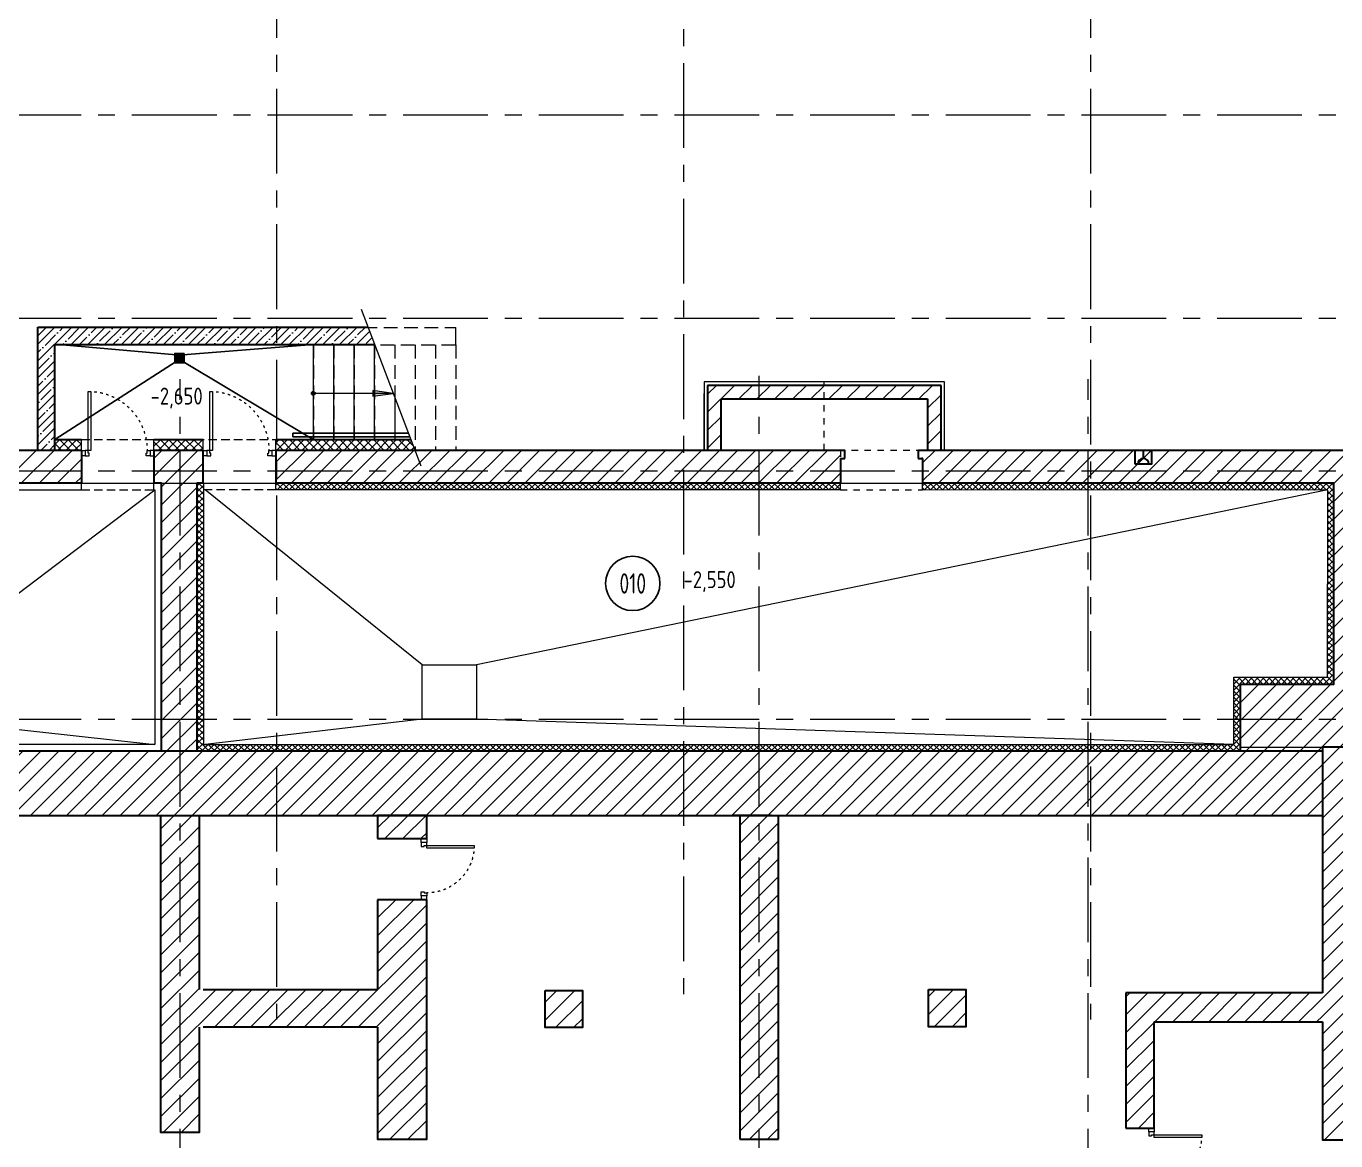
# Model space of a CAD drawing. Header units: millimetres. Extents: x -13407 to 93998, y -3312 to 109271.
# Drawn here: x 31877 to 51187, y 21260 to 37702 of the extents above; entities that cross this region are included whole.
import ezdxf
from ezdxf import colors
from ezdxf.entities.mleader import LeaderData, LeaderLine
from ezdxf.enums import TextEntityAlignment as Align
from ezdxf.math import Vec2, Vec3

# ---------------------------------------------------------------- set-up
doc = ezdxf.new("R2010")
doc.units = ezdxf.units.MM
for name, pattern in [('ACAD_ISO03W100', [30, 12, -18]), ('ADSK_Штриховая_ш2 п1', [3, 2, -1]), ('CENTER', [2, 1.25, -0.25, 0.25, -0.25]), ('TRATTEGGIATA', [0.75, 0.5, -0.25]), ('Штрих', [6.35, 3.175, -3.175])]:
    doc.linetypes.add(name, pattern=pattern)
for name, color, linetype, lineweight in [('1 этаж тонкие линии!', 250, 'Continuous', 0), ('_АР ТЕКСТ', 250, 'Continuous', 25), ('АР_Двери', 5, 'Continuous', 18), ('АР_Лестницы', 250, 'Continuous', 15), ('АР_Лестницы ограждение', 94, 'Continuous', 25), ('АР_Маркер экспликации', 239, 'Continuous', 13), ('АР_МосжилНии_Стены', 202, 'Continuous', 30), ('АР_Навесной фасад', 5, 'Continuous', 5), ('АР_Номер помещения', 1, 'Continuous', 25), ('АР_Оси', 193, 'Continuous', 9), ('АР_Отметки', 250, 'Continuous', 15), ('АР_Помещения_площадь', 19, 'Continuous', 9), ('АР_Сущ Несущая стена', 202, 'Continuous', 30), ('АР_тонкая линия', 250, 'Continuous', 0), ('АР_Утеплитель', 250, 'Continuous', 9), ('АР_Штриховка монолит', 250, 'Continuous', 9), ('Подвал', 250, 'Continuous', 30)]:
    doc.layers.add(name, color=color, linetype=linetype, lineweight=lineweight)
doc.styles.add('ISOCPEUR', font='isocpeur.ttf', dxfattribs={"width": 0.7})
doc.styles.get("Standard").update_dxf_attribs({"font": 'arial.ttf'})
pattern_1 = [(45, (331452.74, -55205.68), (-132.58252, 132.58252), [])]
pattern_2 = [(135, (346742.01, -55205.68), (-61.871843, -61.871843), []), (225, (346742.01, -55205.68), (61.871843, -61.871843), [])]

# ---------------------------------------------------------------- blocks, each defined once
blk = doc.blocks.new('*U47')
h = blk.add_hatch(color=256)
h.dxf.hatch_style = 1
edge = h.paths.add_edge_path()
edge.add_arc((0, 0), 27.6, 359.64, 719.64)
h = blk.add_hatch(color=256)
h.dxf.hatch_style = 1
h.paths.add_polyline_path([(880, -44), (880, 44), (1180, 0)])
blk.add_line((1180, 0), (0, 0))
blk.add_lwpolyline([(880, 44), (880, -44), (1180, 0), (880, 44)])
blk.add_circle((0, 0), 27.6)
blk = doc.blocks.new('*U24')
for points in [[(0, 0), (0, -80), (55, -80), (55, 0), (0, 0)], [(55, -80), (55, 0), (115, 0), (115, -40), (100, -40), (100, -80), (55, -80)], [(1015, -80), (1015, 0), (955, 0), (955, -40), (970, -40), (970, -80), (1015, -80)], [(1070, 0), (1070, -80), (1015, -80), (1015, 0), (1070, 0)]]:
    blk.add_lwpolyline(points)
blk.add_lwpolyline([(100, -80), (100, -950), (140, -950), (140, -80)], close=True)
at = {"linetype": 'ACAD_ISO03W100', "ltscale": 3}
blk.add_arc((100, -80), 870, 270, 0, dxfattribs=at)
blk = doc.blocks.new('*U25')
blk.add_lwpolyline([(-100, 80), (-100, 780), (-140, 780), (-140, 80)], close=True)
for points in [[(-900, 0), (-900, 80), (-845, 80), (-845, 0), (-900, 0)], [(-845, 80), (-845, 0), (-785, 0), (-785, 40), (-800, 40), (-800, 80), (-845, 80)], [(-55, 80), (-55, 0), (-115, 0), (-115, 40), (-100, 40), (-100, 80), (-55, 80)], [(0, 0), (0, 80), (-55, 80), (-55, 0), (0, 0)]]:
    blk.add_lwpolyline(points)
at = {"linetype": 'ACAD_ISO03W100', "ltscale": 3}
blk.add_arc((-100, 80), 700, 90, 180, dxfattribs=at)
blk = doc.blocks.new('*U26')
blk.add_lwpolyline([(-100, 80), (-100, 780), (-140, 780), (-140, 80)], close=True)
for points in [[(-900, 0), (-900, 80), (-845, 80), (-845, 0), (-900, 0)], [(-845, 80), (-845, 0), (-785, 0), (-785, 40), (-800, 40), (-800, 80), (-845, 80)], [(-55, 80), (-55, 0), (-115, 0), (-115, 40), (-100, 40), (-100, 80), (-55, 80)], [(0, 0), (0, 80), (-55, 80), (-55, 0), (0, 0)]]:
    blk.add_lwpolyline(points)
at = {"linetype": 'ACAD_ISO03W100', "ltscale": 3}
blk.add_arc((-100, 80), 700, 90, 180, dxfattribs=at)
blk = doc.blocks.new('*U167')
at = {"layer": 'АР_Номер помещения', "color": 7}
blk.add_circle((-16592, 1554), 400, dxfattribs=at)
at = {"layer": 'АР_Номер помещения', "color": 7, "style": 'ISOCPEUR', "width": 0.7}
blk.add_attdef('НОМЕР_ПОМЕЩЕНИЯ', text='', height=300, dxfattribs=at).set_placement((-16592, 1554), align=Align.MIDDLE_CENTER)
at = {"layer": 'АР_Помещения_площадь', "color": 7, "lineweight": 30, "width": 0.7, "flags": 104}
blk.add_attdef('ИМЯ_ПОМЕЩЕНИЯ', text='', height=100, dxfattribs=at).set_placement((158, 1217), align=Align.MIDDLE_CENTER)
blk = doc.blocks.new('_DotSmall')
at = {"color": 0, "linetype": 'ByBlock', "const_width": 0.5}
blk.add_lwpolyline([(-0.0625, 0, 1), (0.0625, 0, 1)], format="xyb", close=True, dxfattribs=at)

msp = doc.modelspace()

# ---------------------------------------------------------------- hatches: boundary and pattern name
at = {"layer": 'АР_Утеплитель', "ltscale": 100}
h = msp.add_hatch(dxfattribs=at)
h.set_pattern_fill('ANSI37', color=256, scale=700, angle=90)
h.set_pattern_definition(pattern_2)
h.paths.add_polyline_path([(32300.3, 31594.2), (32300.3, 31448.4), (32690.2, 31452.1), (32690.2, 31597.9)])
h = msp.add_hatch(dxfattribs=at)
h.set_pattern_fill('ANSI37', color=256, scale=700, angle=90)
h.set_pattern_definition(pattern_2)
h.paths.add_polyline_path([(33761.3, 31595), (33761.2, 31445), (34484.3, 31446.6), (34484.4, 31596.6)])
h = msp.add_hatch(dxfattribs=at)
h.set_pattern_fill('ANSI37', color=256, scale=700, angle=90)
h.set_pattern_definition([(135, (-11649.83, -944594.97), (-61.871843, -61.871843), []), (225, (-11649.83, -944594.97), (61.871843, -61.871843), [])])
h.paths.add_polyline_path([(35837, 31445), (35837, 31595), (35556.4, 31595), (35556.4, 31445)])
h.paths.add_polyline_path([(35837, 31595), (35837, 31445), (37613.9, 31445), (37554.4, 31595)])
at = {"layer": 'АР_Штриховка монолит', "ltscale": 100}
h = msp.add_hatch(dxfattribs=at)
h.set_pattern_fill('ANSI35', color=256, scale=700)
h.set_pattern_definition([(45, (346742.01, -55205.68), (-123.74369, 123.74369), []), (45, (346865.75, -55205.68), (-123.74369, 123.74369), [218.75, -43.75, 0, -43.75])])
h.paths.add_polyline_path([(35570, 33262.1), (32049.1, 33262.1), (32049.1, 31445), (32300.3, 31445), (32300.3, 33005), (35570, 33005)])
h.paths.add_polyline_path([(37017.1, 33005), (36919.2, 33262.1), (35570, 33262.1), (35570, 33005)])
h = msp.add_hatch(dxfattribs=at)
h.set_pattern_fill('ANSI31', color=256, scale=1500)
h.set_pattern_definition([(45, (363982.03, -55085.65), (-132.58252, 132.58252), [])])
h.paths.add_polyline_path([(41925.1, 31445), (41925.1, 32403.4), (45366.1, 32403.1), (45366.2, 31444.6), (45166.1, 31445.1), (45166.1, 32203.5), (43395.1, 32203.4), (43395, 32203.6), (42125, 32203.4), (42125, 31445)])
h = msp.add_hatch(dxfattribs=at)
h.set_pattern_fill('ANSI31', color=256, scale=1500)
h.set_pattern_definition(pattern_1)
h.paths.add_polyline_path([(20569.9, 31445), (17569.9, 31445), (17569.9, 31145), (20569.9, 31145)])
h.paths.add_polyline_path([(17569.9, 31445), (17165, 31445), (17165, 31145), (17569.9, 31145)])
h.paths.add_polyline_path([(17165, 31445), (16874.8, 31445), (16874.8, 31145), (17165, 31145)])
h.paths.add_polyline_path([(17165, 31145), (16874.8, 31145), (16874.8, 30730.4), (16954.8, 30730.4), (17165, 30730.4)])
h.paths.add_polyline_path([(17569.9, 31145), (17165, 31145), (17165, 30730.4), (17332.5, 30730.4), (17332.4, 30962), (17569.9, 30962)])
h.paths.add_polyline_path([(21120, 31445), (20569.9, 31445), (20569.9, 31145), (21120, 31145)])
h.paths.add_polyline_path([(23569.9, 31445), (21120, 31445), (21120, 31145), (23569.9, 31145)])
h.paths.add_polyline_path([(23569.9, 31145), (21120, 31145), (21120, 30962), (23569.9, 30962)])
h.paths.add_polyline_path([(21120, 31145), (20569.9, 31145), (20569.9, 30962), (21120, 30962)])
h.paths.add_polyline_path([(20569.9, 31145), (17569.9, 31145), (17569.9, 30962), (20569.9, 30962)])
h.paths.add_polyline_path([(32690.2, 31145), (29569.9, 31145), (29569.9, 30962), (32690.2, 30962)])
h.paths.add_polyline_path([(32690.2, 31445), (29569.9, 31445), (29569.9, 31145), (32690.2, 31145)])
h.paths.add_polyline_path([(25524.1, 31145), (25527.5, 31445), (23569.9, 31445), (23569.9, 31145)])
h.paths.add_polyline_path([(25525.8, 31445), (25525.8, 31145), (25575, 31145), (25575, 31445)])
h.paths.add_polyline_path([(25525.8, 31145), (25525.8, 30962), (25525.8, 30962), (25525.6, 31145), (23569.9, 31145), (23569.9, 30962), (25575, 30962), (25575, 31145)])
h.paths.add_polyline_path([(25925.5, 31145), (25925.5, 31445), (25575, 31445), (25575, 31145)])
h.paths.add_polyline_path([(27135.5, 31445), (27135.5, 31145), (29569.9, 31145), (29569.9, 31445)])
h.paths.add_polyline_path([(25925.5, 30962), (25925.5, 31145), (25575, 31145), (25575, 30962)])
h.paths.add_polyline_path([(27135.5, 31145), (27135.5, 30962), (29569.9, 30962), (29569.9, 31145)])
h = msp.add_hatch(dxfattribs=at)
h.set_pattern_fill('ANSI31', color=256, scale=1500)
h.set_pattern_definition(pattern_1)
h.paths.add_polyline_path([(51365, 31445), (45030, 31445), (45030, 31326.1), (45095, 31326.1), (45095, 31256.1), (45095, 31145), (51365, 31145)])
h.paths.add_polyline_path([(51365, 31145), (45095, 31144.4), (45095, 30962), (51158.5, 30962), (51158.5, 27997.2), (49782.2, 27997.2), (49782.2, 27480), (51365, 27480)])
h.paths.add_polyline_path([(53569.9, 27480), (51365, 27480), (51365, 27065.6), (53569.9, 27065.6)])
h.paths.add_polyline_path([(51365, 27480), (49782.2, 27480), (49782.2, 27005.4), (50990.4, 27005.4), (50990.4, 27065.6), (51365, 27065.6)])
h.paths.add_polyline_path([(53569.9, 27728.7), (51665, 27728.7), (51665, 31145), (51365, 31145), (51365, 27480), (53569.9, 27480)])
h.paths.add_polyline_path([(51665, 31445), (51365, 31445), (51365, 31145), (51665, 31145)])
h.paths.add_polyline_path([(55515, 27728.7), (53569.9, 27728.7), (53569.9, 27480), (55515, 27480)])
h.paths.add_polyline_path([(55515, 27480), (53569.9, 27480), (53569.9, 27065.6), (55515, 27065.6)])
h.paths.add_polyline_path([(55515, 27065.6), (55283.9, 27065.6), (55283.9, 26664.4), (55515, 26664.4)])
h.paths.add_polyline_path([(57079.9, 27480), (55515, 27480), (55515, 27065.6), (57079.9, 27065.6)])
h.paths.add_polyline_path([(57079.9, 27728.7), (55515, 27728.7), (55515, 27480), (57079.9, 27480)])
h.paths.add_polyline_path([(62165, 27728.7), (57079.9, 27728.7), (57079.9, 27480), (62165, 27480)])
h.paths.add_polyline_path([(62318.3, 27728.7), (62165, 27728.7), (62165, 27480), (62318.3, 27480)])
h.paths.add_polyline_path([(55671.6, 27065.6), (55515, 27065.6), (55515, 26664.4), (55671.6, 26664.4)])
h.paths.add_polyline_path([(50990.4, 27005.4), (47569.9, 27005.4), (47569.9, 26057.4), (50990.4, 26057.4)])
h.paths.add_polyline_path([(51365, 27065.6), (50990.4, 27065.6), (50990.4, 21274.6), (51365, 21274.6)])
h.paths.add_polyline_path([(51541.2, 27065.6), (51365, 27065.6), (51365, 21274.6), (51541.2, 21274.6)])
h.paths.add_polyline_path([(47569.9, 27005.4), (17473.6, 27005.4), (17473.6, 26057.4), (47569.9, 26057.4)])
h.paths.add_polyline_path([(62318.3, 12885), (62165, 12885), (62165, 11951.3), (62318.3, 11951.3)])
h.paths.add_polyline_path([(62165, 12896.6), (62318.3, 12896.6), (62318.3, 27480), (62165, 27480)])
h.paths.add_polyline_path([(61575.5, 12885), (62165, 12885), (62165, 27480), (57079.9, 27480), (57079.9, 27065.6), (61575.5, 27065.6)])
h.paths.add_polyline_path([(62165, 12885), (61575.5, 12885), (61575.5, 11951.3), (62165, 11951.3)])
h = msp.add_hatch(dxfattribs=at)
h.set_pattern_fill('ANSI31', color=256, scale=1500)
h.set_pattern_definition(pattern_1)
h.paths.add_polyline_path([(34145, 31445), (33761.2, 31445), (33761.2, 31365), (33761.2, 31145), (34145, 31145)])
h.paths.add_polyline_path([(34485.4, 31445), (34145, 31445), (34145, 31145), (34485.4, 31145)])
h.paths.add_polyline_path([(34485.4, 31145), (34145, 31145), (34145, 27480), (34394.1, 27480), (34394.1, 30962), (34485.4, 30962)])
h.paths.add_polyline_path([(34145, 31145), (33761.2, 31145), (33761.2, 30962), (33873.5, 30962), (33873.5, 27480), (34145, 27480)])
h.paths.add_polyline_path([(34145, 27480), (33873.5, 27480), (33873.5, 27005.4), (34145, 27005.4)])
h.paths.add_polyline_path([(34394.1, 27480), (34145, 27480), (34145, 27005.4), (34394.1, 27005.4)])
h = msp.add_hatch(dxfattribs=at)
h.set_pattern_fill('ANSI31', color=256, scale=1500)
h.set_pattern_definition(pattern_1)
h.paths.add_polyline_path([(43885, 31445), (43885, 30962), (43885, 31445), (35569.9, 31445), (35569.9, 30962), (43885, 30962), (43885, 31445)])
h = msp.add_hatch(dxfattribs=at)
h.set_pattern_fill('ANSI31', color=256, scale=1500)
h.set_pattern_definition(pattern_1)
h.paths.add_polyline_path([(37783.2, 24816.9), (37059.3, 24816.9), (37059.3, 23492.8), (34426.3, 23492.8), (34426.3, 26057.4), (34145, 26057.4), (34145, 21384.6), (34426.3, 21384.6), (34426.3, 22936.8), (37059.3, 22936.8), (37059.3, 21283), (37783.2, 21283)])
h.paths.add_polyline_path([(37783.2, 26057.4), (37059.3, 26057.4), (37059.3, 25717.3), (37783.2, 25717.3)], flags=17)
h.paths.add_polyline_path([(34145, 26057.4), (33863.7, 26057.4), (33863.7, 21384.6), (34145, 21384.6)])
h.paths.add_polyline_path([(34425.9, 20502.2), (34145, 20502.2), (34145, 19960), (40983, 19960), (40983, 20143.1), (37783.2, 20143.1), (37783.2, 20502.2), (37059.3, 20502.2), (37059.3, 20143.1), (34425.9, 20143.1)])
h.paths.add_polyline_path([(34145, 20502.2), (33873.5, 20502.2), (33873.5, 20143.1), (33287.1, 20143.1), (33287.1, 19960), (34145, 19960)])
h.paths.add_polyline_path([(34145, 19960), (33287.1, 19960), (33287.1, 19676.1), (34002.5, 19676.1), (34002.4, 16309), (34145, 16309)])
h.paths.add_polyline_path([(40983, 19960), (34145, 19960), (34145, 16309), (34402.2, 16309), (34402.2, 19563.6), (36938.5, 19563.6), (36938.5, 19122.8), (37617.6, 19122.8), (37617.6, 19563.6), (40983, 19563.6)])
h.paths.add_polyline_path([(37617.6, 18318.5), (36938.5, 18315.9), (36938.5, 16306.4), (37617.6, 16309)])
h.paths.add_polyline_path([(32493.8, 19960), (25575, 19960), (25575, 19676.1), (28658.3, 19676.1), (28658.3, 18008), (29102.9, 18008), (29102.9, 19676.2), (32493.8, 19676.1)])
h.paths.add_polyline_path([(32493.8, 20143.1), (25575, 20143.1), (25575, 19960), (32493.8, 19960)])
h.paths.add_polyline_path([(29106.8, 17216.7), (28658.3, 17216.7), (28658.3, 16309.1), (29106.8, 16309.1)])
h.paths.add_polyline_path([(25575, 19960), (21120, 19960), (21120, 19676.1), (25575, 19676.1)])
h.paths.add_polyline_path([(25575, 20143.1), (25562.7, 20143.1), (21120, 20143.1), (21120, 19960), (25575, 19960)])
h.paths.add_polyline_path([(18996.2, 19960), (18996.2, 19636.1), (20534.6, 19636.1), (20534.6, 18477.8), (20614.6, 18477.8), (21114.3, 18477.8), (21114.3, 19676.1), (21114.4, 19960)])
h.paths.add_polyline_path([(18996.2, 19960), (17463.7, 19960), (17463.7, 19636.1), (18996.2, 19636.1)])
h.paths.add_polyline_path([(18996.2, 20143.1), (17463.7, 20143.1), (17463.7, 19960), (18996.2, 19960)])
h.paths.add_polyline_path([(17165, 20420.9), (16878.8, 20420.9), (16878.8, 19960), (17165, 19960)])
h.paths.add_polyline_path([(17463.7, 20420.9), (17165, 20420.9), (17165, 19960), (17463.7, 19960)])
h.paths.add_polyline_path([(17463.7, 19960), (17165, 19960), (17165, 6644.6), (17463.7, 6644.6)])
h.paths.add_polyline_path([(17165, 19960), (16878.8, 19960), (16878.8, 6644.6), (17165, 6644.6)])
h.paths.add_polyline_path([(21120, 20143.1), (18996.2, 20143.1), (18996.2, 19960), (21120, 19960)])
h = msp.add_hatch(dxfattribs=at)
h.set_pattern_fill('ANSI31', color=256, scale=1500)
h.set_pattern_definition(pattern_1)
h.paths.add_polyline_path([(42685, 26057.4), (42399.5, 26057.4), (42399.5, 21283), (42685, 21283)])
h.paths.add_polyline_path([(42970.5, 26057.4), (42685, 26057.4), (42685, 21283), (42970.5, 21283)])
h.paths.add_polyline_path([(40079.7, 23478.5), (39528.4, 23478.5), (39528.4, 22929.7), (40079.7, 22929.7)])
h.paths.add_polyline_path([(45732.1, 23491), (45180.9, 23491), (45180.9, 22942.2), (45732.1, 22942.2)])
h = msp.add_hatch(dxfattribs=at)
h.set_pattern_fill('ANSI31', color=256, scale=1500)
h.set_pattern_definition(pattern_1)
h.paths.add_polyline_path([(50990.4, 23440.3), (48093.2, 23440.3), (48093.2, 21447.2), (48510.1, 21447.2), (48510.1, 23013.5), (50990.4, 23013.5)])
at = {"layer": 'Подвал', "linetype": 'TRATTEGGIATA', "lineweight": 13, "ltscale": 250}
h = msp.add_hatch(dxfattribs=at)
h.set_pattern_fill('ANSI37', color=256, scale=500, style=0)
h.set_pattern_definition([(45, (283109.2, -77192.27), (-44.194174, 44.194174), []), (135, (283109.2, -77192.27), (-44.194174, -44.194174), [])])
h.paths.add_polyline_path([(45095, 30961.9), (45095, 30862.6), (43885, 30862.5), (43885, 30961.9), (35556.4, 30961.9), (35556.4, 30862.5), (34492.8, 30862), (34492.8, 30529.2), (34492.8, 30529.2), (34492.8, 30962), (34394.1, 30962), (34394.1, 27005.4), (49782.2, 27005.4), (49782.2, 27997.2), (51158.5, 27997.2), (51158.5, 30961.9)])
h.paths.add_polyline_path([(45095, 30862.5), (43885, 30862.5), (34492.8, 30862), (34492.8, 27105.4), (49682.2, 27105.4), (49682.2, 28097.2), (51059.8, 28097.2), (51069.9, 30859.3)], flags=16)

# ---------------------------------------------------------------- linework, layer by layer
at = {"color": 157, "ltscale": 150, "true_color": 0x465c7c}
for p, q in [((34188.5, 32831), (34088.5, 32831)), ((34112.9, 32755.4), (34112.9, 32855.4)), ((34138.5, 32755.4), (34138.5, 32855.4)), ((34165.2, 32755.4), (34165.2, 32855.4)), ((34188.5, 32805.4), (34088.5, 32805.4)), ((34188.5, 32779.8), (34088.5, 32779.8))]:
    msp.add_line(p, q, dxfattribs=at)
for points in [[(34088.5, 32855.4), (32353.4, 33005)], [(34188.5, 32855.4), (36110.3, 33005)], [(34088.5, 32755.4), (32300.3, 31605.1)], [(34188.5, 32755.4), (36110.3, 31605)]]:
    msp.add_lwpolyline(points, dxfattribs=at)
for points in [[(34208.5, 32875.4), (34208.5, 32735.4), (34068.5, 32735.4), (34068.5, 32875.4)], [(34188.5, 32855.4), (34188.5, 32755.4), (34088.5, 32755.4), (34088.5, 32855.4)]]:
    msp.add_lwpolyline(points, close=True, dxfattribs=at)
at = {"layer": '1 этаж тонкие линии!', "color": 7, "ltscale": 100, "transparency": 33554559, "elevation": -1.4}
for points in [[(34485.4, 30962), (34394.1, 30962), (34394.1, 27005.4), (49782.2, 27005.4), (49782.2, 27997.2), (51158.5, 27997.2), (51158.5, 30962)], [(34492.8, 30961.9), (34492.8, 27105.5), (49682.4, 27105.5), (49682.4, 28097.3), (51065.9, 28097.3), (51069.9, 30859.3), (45095, 30862.5)], [(33761.3, 30861.9), (33773.5, 30862), (33773.5, 27105.4), (17894.6, 27105.4), (17894.6, 28673.1), (17463, 28673.1), (17461.3, 29659.3)], [(27135.5, 30862.5), (32690.3, 30862.5)], [(43885, 30862.5), (35556.4, 30862.5)]]:
    msp.add_lwpolyline(points, dxfattribs=at)
at = {"layer": 'АР_Лестницы', "color": 18, "ltscale": 100, "true_color": 0x000000}
for p, q in [((36817.6, 33528.6), (37697.6, 31219.1)), ((37010.3, 33022.9), (37010.3, 31608.4)), ((36110.3, 33005), (36110.3, 31605)), ((36410.3, 33005), (36410.3, 31608.4)), ((36710.3, 33016.9), (36710.3, 31605)), ((37310.3, 32235.6), (37310.3, 31608.4))]:
    msp.add_line(p, q, dxfattribs=at)
at = {"layer": 'АР_Лестницы ограждение', "ltscale": 100}
msp.add_lwpolyline([(37531.1, 31646), (35809.5, 31646), (35809.5, 31697.5), (37511.5, 31697.5)], dxfattribs=at)
at = {"layer": 'АР_МосжилНии_Стены', "ltscale": 100}
for p, q in [((32049.1, 31595.1), (32049.1, 33262.1)), ((32049.1, 33262.1), (36919.2, 33262.1)), ((32049.1, 31445), (32049.1, 33262.1)), ((32300.3, 31445), (32300.3, 33005)), ((32300.3, 33005), (37010.3, 33005)), ((32690.2, 31445), (27135.5, 31445)), ((32690.2, 31445), (32690.2, 30962)), ((34485.4, 30962), (34485.4, 31445)), ((43885, 31326.1), (43950, 31326.1)), ((45030, 31326.1), (45095, 31326.1)), ((45095, 31326.1), (45095, 30962)), ((33873.5, 27005.4), (33873.5, 30962)), ((34394.1, 30962), (34394.1, 27005.4)), ((34454.9, 27005.4), (33934.3, 27005.4)), ((42866.1, 26057.4), (42295.2, 26057.4)), ((42399.5, 26057.4), (42399.5, 21283)), ((42970.5, 21283), (42970.5, 26057.4)), ((50990.4, 23440.3), (48093.2, 23440.3)), ((48093.2, 23440.3), (48093.2, 21447.2)), ((48510.1, 21447.2), (48510.1, 23013.5)), ((48510.1, 23013.5), (50990.4, 23013.5)), ((48093.2, 21447.2), (48510.1, 21447.2)), ((42399.5, 21283), (42970.5, 21283))]:
    msp.add_line(p, q, dxfattribs=at)
for points in [[(34485.4, 31445), (33761.2, 31445), (33761.2, 30962)], [(39478.6, 31445), (35556.4, 31445), (35556.4, 30962)], [(43950, 31326.1), (43950, 31445), (35556.4, 31445)], [(43885, 31326.1), (43885, 30962), (35556.4, 30962)], [(43950, 31445), (43941.9, 31445)], [(62318.3, 12584.2), (62318.3, 27728.7), (51665, 27728.7), (51665, 31445), (45030, 31445), (45030, 31326.1)], [(32690.2, 30962), (27135.5, 30962)], [(33873.5, 30962), (33761.2, 30962)], [(34485.4, 30962), (34394.1, 30962)], [(49782.2, 27005.4), (49782.2, 27997.2), (51158.5, 27997.2), (51158.5, 30962), (45095, 30962)], [(61575.5, 12584.2), (61575.5, 27065.6), (50990.4, 27065.6), (50990.4, 23440.3)], [(50990.4, 23013.5), (50990.4, 21274.6), (51541.2, 21274.6), (51541.2, 27065.6)], [(50990.4, 27005.4), (17473.6, 27005.4)], [(19787.6, 26057.4), (17473.6, 26057.4), (50990.4, 26057.4)], [(34426.3, 22936.8), (34426.3, 21384.6), (33863.7, 21384.6), (33863.7, 26057.4), (34426.3, 26057.4), (34426.3, 23492.8)], [(37783.2, 25717.3), (37783.2, 26057.4), (37059.3, 26057.4), (37059.3, 25717.3)], [(37059.3, 25717.3), (37783.2, 25717.3)], [(37059.3, 24816.9), (37059.3, 23492.8)], [(37059.3, 22936.8), (37059.3, 21283), (37783.2, 21283), (37783.2, 24816.9)], [(37783.2, 24816.9), (37059.3, 24816.9)], [(34487.2, 23492.8), (37059.3, 23492.8)], [(37059.3, 22936.8), (34487.2, 22936.8)]]:
    msp.add_lwpolyline(points, dxfattribs=at)
for points in [[(48223.7, 31245.4), (48474, 31245.4), (48474, 31445), (48223.7, 31445)], [(39528.4, 23478.5), (40079.7, 23478.5), (40079.7, 22929.7), (39528.4, 22929.7)], [(45180.9, 23491), (45732.1, 23491), (45732.1, 22942.2), (45180.9, 22942.2)]]:
    msp.add_lwpolyline(points, close=True, dxfattribs=at)
at = {"layer": 'АР_Навесной фасад', "ltscale": 100}
for p, q in [((32690.2, 31605), (32300.3, 31605)), ((32690.2, 31595), (32300.3, 31595)), ((32690.2, 31445), (32690.2, 31605)), ((34484.4, 31605), (33761.2, 31605)), ((33761.2, 31445), (33761.2, 31605)), ((34484.4, 31595), (33761.2, 31595)), ((34484.4, 31445), (34484.4, 31605)), ((37550.6, 31605), (35556.4, 31605)), ((35556.4, 31445), (35556.4, 31605)), ((37554.4, 31595), (35556.4, 31595))]:
    msp.add_line(p, q, dxfattribs=at)
at = {"layer": 'АР_Оси', "linetype": 'CENTER', "ltscale": 1000}
for p, q in [((41569.9, 79157.5), (41569.9, 23425.1)), ((35569.9, 78779.3), (35569.9, 23046.9)), ((47569.9, 78779.3), (47569.9, 23046.9)), ((-12563.8, 36395), (70614.6, 36395)), ((-12563.8, 33395), (70614.6, 33395)), ((34145, -1811.3), (34145, 32496.2)), ((42685, -1811.3), (42685, 32546.2)), ((47535, -1811.3), (47535, 32496.2)), ((-12563.8, 31145), (70614.6, 31145)), ((-12563.8, 27480), (71033.4, 27480))]:
    msp.add_line(p, q, dxfattribs=at)
at = {"layer": 'АР_Сущ Несущая стена', "ltscale": 100}
for p, q in [((41925, 32403.4), (41925.1, 31445)), ((45366.1, 32403.4), (45166.1, 32403.4)), ((45366.2, 31445), (45366.1, 32403.4)), ((42125, 32203.4), (45166.1, 32203.6)), ((45166.1, 32203.6), (45166.2, 31445))]:
    msp.add_line(p, q, dxfattribs=at)
at = {"layer": 'АР_Сущ Несущая стена', "linetype": 'Штрих', "lineweight": 9, "ltscale": 30}
msp.add_lwpolyline([(43645, 31445), (43645, 32453.4), (41875, 32453.4), (41875, 31445)], dxfattribs=at)
at = {"layer": 'АР_Сущ Несущая стена', "ltscale": 100}
for points in [[(45166.1, 32403.6), (41925, 32403.4)], [(42125, 31445), (42125, 32203.4)]]:
    msp.add_lwpolyline(points, dxfattribs=at)
at = {"layer": 'АР_Сущ Несущая стена', "linetype": 'Штрих', "lineweight": 9, "ltscale": 30}
msp.add_lwpolyline([(43885, 31445), (43885, 30864.2), (45095, 30864.2), (45095, 31445)], close=True, dxfattribs=at)
at = {"layer": 'АР_тонкая линия', "linetype": 'ADSK_Штриховая_ш2 п1', "ltscale": 100}
for p, q in [((32050.2, 33257), (38211.4, 33257)), ((32050.2, 31599.9), (32050.2, 33257)), ((32301.5, 31600), (32301.5, 32999.9)), ((32301.5, 32999.9), (38211.4, 32999.9)), ((36111.4, 32999.9), (36111.4, 31599.9)), ((36411.4, 32999.9), (36411.4, 31599.9)), ((36711.4, 32999.9), (36711.4, 31599.9)), ((37011.4, 32999.9), (37011.4, 31599.9)), ((37311.4, 32999.9), (37311.4, 31599.9)), ((37611.4, 32999.9), (37611.4, 31445.4)), ((37911.4, 32999.9), (37911.4, 31445)), ((38211.4, 32999.9), (38211.4, 31445))]:
    msp.add_line(p, q, dxfattribs=at)
at = {"layer": 'АР_тонкая линия', "color": 6, "ltscale": 500}
for p, q in [((32690.3, 30862.5, -1.4), (32690.2, 30962)), ((33761.3, 30862.5, -1.4), (33761.2, 30962)), ((35556.4, 30862.5, -1.4), (35556.4, 30962)), ((43885, 30862.5, -1.4), (43885, 30962)), ((45095, 30862.5, -1.4), (45095, 30962))]:
    msp.add_line(p, q, dxfattribs=at)
at = {"layer": 'АР_Утеплитель', "ltscale": 0.25}
msp.add_line((45260.6, 31445), (45420.6, 31445), dxfattribs=at)
for points in [[(45416, 31445), (45416.1, 32453.4), (41875, 32453.4), (41875, 31445)], [(41875, 31445), (41875, 32283.4), (41875, 32283.4)]]:
    msp.add_lwpolyline(points, dxfattribs=at)
at = {"layer": 'Подвал', "lineweight": 13, "ltscale": 500}
for p, q in [((38211.4, 32999.9), (38211.4, 33257)), ((30371.5, 28281.7), (33773.5, 30862, -1.4)), ((37716.2, 28281.7), (34516.5, 30862, -1.4)), ((51069.9, 30863.1, -1.4), (38517.7, 28281.7)), ((30371.5, 27480), (33773.5, 27105.4, -1.4)), ((37716.2, 27480), (34516.5, 27105.4, -1.4)), ((49682.4, 27105.5, -1.4), (38517.7, 27480))]:
    msp.add_line(p, q, dxfattribs=at)
at = {"layer": 'Подвал', "ltscale": 100}
for p, q in [((45166.2, 32163.4), (45166.2, 31445)), ((48348.9, 31326.2), (48348.9, 31445))]:
    msp.add_line(p, q, dxfattribs=at)
at = {"layer": 'Подвал', "linetype": 'TRATTEGGIATA', "lineweight": 13, "ltscale": 250}
for p, q in [((32690.2, 31605), (35556.4, 31605)), ((32690.2, 30862.5, -1.4), (33761.3, 30862.8, -1.4)), ((35556.4, 30862.5, -1.4), (34492.8, 30862.5, -1.4))]:
    msp.add_line(p, q, dxfattribs=at)
at = {"layer": 'Подвал', "lineweight": 13, "ltscale": 500}
msp.add_lwpolyline([(16761.8, 30962), (51158.5, 30962), (51158.5, 27997.2), (49782.2, 27997.2), (49782.2, 27065.6), (61575.5, 27065.6), (61570.7, 9118.3), (68131.8, 9204.3), (68131.8, 301), (55676.6, 201), (55676.6, 10178.8), (51541.2, 10178.8), (51541.2, 16261.2), (20534.6, 16261.2), (20534.6, 6644.6), (13397.6, 6644.6), (13369.1, 28025.4), (11889.8, 28025.4), (11889.8, 36090), (16769.8, 36090), (16761.8, 30962)], dxfattribs=at)
msp.add_lwpolyline([(38517.7, 27480), (37716.2, 27480), (37716.2, 28281.7), (38517.7, 28281.7)], close=True, dxfattribs=at)
at = {"layer": 'Подвал', "ltscale": 100}
msp.add_arc((48348.9, 31245.4), 80.7, 0, 180, dxfattribs=at)

# ---------------------------------------------------------------- block references
at = {"layer": 'АР_Двери', "xscale": -1}
for name, p, rotation in [('*U24', (32691.2, 31365), 180), ('*U24', (34486.4, 31365), 180), ('*U25', (37703.2, 25717.3), 270), ('*U26', (48430.1, 21447.2), 270)]:
    msp.add_blockref(name, p, dxfattribs=dict(at, rotation=rotation))
at = {"layer": 'АР_Лестницы', "ltscale": 75}
msp.add_blockref('*U47', (36110.3, 32286.1), dxfattribs=at)
at = {"layer": 'АР_Маркер экспликации', "color": 7}
ref = msp.add_blockref('*U167', (57413.1, 27927.8), dxfattribs=at)
ref.add_attrib('НОМЕР_ПОМЕЩЕНИЯ', '010', dxfattribs={"layer": 'АР_Номер помещения', "color": 7, "height": 300, "style": 'ISOCPEUR', "width": 0.7}).set_placement((40821.1, 29481.5), align=Align.MIDDLE_CENTER)

# ---------------------------------------------------------------- leaders
at = {"layer": '_АР ТЕКСТ'}
ml = msp.add_multileader_mtext('Standard', dxfattribs=at)
ml.set_content('{\\W0.8;-2,550}', color=256, style='ISOCPEUR')
ml.set_leader_properties(color=256, linetype='Continuous', lineweight=-1)
ml.set_arrow_properties(name='DOTSMALL')
ml.build(insert=Vec2(0, 0))
ml.multileader.update_dxf_attribs({"has_text_frame": 1, "text_left_attachment_type": 4, "text_right_attachment_type": 4, "dogleg_length": 100, "arrow_head_size": 180})
ctx = ml.context
ctx.base_point, ctx.char_height, ctx.arrow_head_size, ctx.landing_gap_size, ctx.plane_origin = Vec3(43966.2, 68737.6, -2), 250, 180, 50, Vec3(44446.5, 66493.6, -2)
ctx.left_attachment, ctx.right_attachment = 4, 4
notes = []
notes.append((ctx, [(0, (0, 0, 0), (0, 0), (1, 0), 1, [])]))
ctx.mtext.insert, ctx.mtext.width, ctx.mtext.defined_height, ctx.mtext.line_spacing_style, ctx.mtext.flow_direction = Vec3(44016.2, 69070.9, -2), 801.086, 330.7, 2, 5
ml = msp.add_multileader_mtext('Standard', dxfattribs=at)
ml.set_content('{\\W0.8;-2,550}', color=256, style='ISOCPEUR')
ml.set_leader_properties(color=256, linetype='Continuous', lineweight=-1)
ml.set_arrow_properties(name='DOTSMALL')
ml.build(insert=Vec2(0, 0))
ml.multileader.update_dxf_attribs({"has_text_frame": 1, "text_left_attachment_type": 4, "text_right_attachment_type": 4, "dogleg_length": 100, "arrow_head_size": 180})
ctx = ml.context
ctx.base_point, ctx.char_height, ctx.arrow_head_size, ctx.landing_gap_size, ctx.plane_origin = Vec3(32006, 64867.6, -2), 250, 180, 50, Vec3(32486.3, 62623.6, -2)
ctx.left_attachment, ctx.right_attachment = 4, 4
notes.append((ctx, [(0, (0, 0, 0), (0, 0), (1, 0), 1, [])]))
ctx.mtext.insert, ctx.mtext.width, ctx.mtext.defined_height, ctx.mtext.line_spacing_style, ctx.mtext.flow_direction = Vec3(32056, 65200.9, -2), 801.086, 330.7, 2, 5
at = {"layer": 'АР_Отметки'}
ml = msp.add_multileader_mtext('Standard', dxfattribs=at)
ml.set_content('{\\W0.8;-2,250}', color=256, style='ISOCPEUR')
ml.set_leader_properties(color=256, linetype='Continuous', lineweight=-1)
ml.set_arrow_properties(name='DOTSMALL')
ml.build(insert=Vec2(0, 0))
ml.multileader.update_dxf_attribs({"has_text_frame": 1, "text_left_attachment_type": 4, "text_right_attachment_type": 4, "dogleg_length": 100, "arrow_head_size": 180})
ctx = ml.context
ctx.base_point, ctx.char_height, ctx.arrow_head_size, ctx.landing_gap_size, ctx.plane_origin = Vec3(49967.9, 72951.3), 250, 180, 50, Vec3(49886.5, 71673.2)
ctx.left_attachment, ctx.right_attachment = 4, 4
notes.append((ctx, [(0, (0, 0, 0), (0, 0), (1, 0), 1, [])]))
ctx.mtext.insert, ctx.mtext.width, ctx.mtext.defined_height, ctx.mtext.line_spacing_style, ctx.mtext.flow_direction = Vec3(50017.9, 73284.6), 769.989, 343.9, 2, 5
ml = msp.add_multileader_mtext('Standard', dxfattribs=at)
ml.set_content('{\\W0.8;-2,250}', color=256, style='ISOCPEUR')
ml.set_leader_properties(color=256, linetype='Continuous', lineweight=-1)
ml.set_arrow_properties(name='DOTSMALL')
ml.build(insert=Vec2(0, 0))
ml.multileader.update_dxf_attribs({"has_text_frame": 1, "text_left_attachment_type": 4, "text_right_attachment_type": 4, "dogleg_length": 100, "arrow_head_size": 180})
ctx = ml.context
ctx.base_point, ctx.char_height, ctx.arrow_head_size, ctx.landing_gap_size, ctx.plane_origin = Vec3(48436.2, 65061.4, 0), 250, 180, 50, Vec3(43777.7, 61209.1, 0)
ctx.left_attachment, ctx.right_attachment = 4, 4
notes.append((ctx, [(0, (0, 0, 0), (0, 0), (1, 0), 1, [])]))
ctx.mtext.insert, ctx.mtext.width, ctx.mtext.defined_height, ctx.mtext.line_spacing_style, ctx.mtext.flow_direction = Vec3(48486.2, 65394.7, 0), 769.989, 343.9, 2, 5
ml = msp.add_multileader_mtext('Standard', dxfattribs=at)
ml.set_content('{\\W0.8;-2,650}', color=256, style='ISOCPEUR')
ml.set_leader_properties(color=256, linetype='Continuous', lineweight=-1)
ml.set_arrow_properties(name='DOTSMALL')
ml.build(insert=Vec2(0, 0))
ml.multileader.update_dxf_attribs({"has_text_frame": 1, "text_left_attachment_type": 4, "text_right_attachment_type": 4, "dogleg_length": 100, "arrow_head_size": 180})
ctx = ml.context
ctx.base_point, ctx.char_height, ctx.arrow_head_size, ctx.landing_gap_size, ctx.plane_origin = Vec3(44407, 58564.7), 250, 180, 50, Vec3(44405.8, 57297.2)
ctx.left_attachment, ctx.right_attachment = 4, 4
notes.append((ctx, [(0, (0, 0, 0), (0, 0), (1, 0), 1, [])]))
ctx.mtext.insert, ctx.mtext.width, ctx.mtext.defined_height, ctx.mtext.line_spacing_style, ctx.mtext.flow_direction = Vec3(44457, 58898.1), 881.186, 431, 2, 5
ml = msp.add_multileader_mtext('Standard', dxfattribs=at)
ml.set_content('{\\W0.8;-2,650}', color=256, style='ISOCPEUR')
ml.set_leader_properties(color=256, linetype='Continuous', lineweight=-1)
ml.set_arrow_properties(name='DOTSMALL')
ml.build(insert=Vec2(0, 0))
ml.multileader.update_dxf_attribs({"has_text_frame": 1, "text_left_attachment_type": 4, "text_right_attachment_type": 4, "dogleg_length": 100, "arrow_head_size": 180})
ctx = ml.context
ctx.base_point, ctx.char_height, ctx.arrow_head_size, ctx.landing_gap_size, ctx.plane_origin = Vec3(33661.2, 32037), 250, 180, 50, Vec3(34477.6, 30619.5)
ctx.left_attachment, ctx.right_attachment = 4, 4
notes.append((ctx, [(0, (0, 0, 0), (0, 0), (1, 0), 1, [])]))
ctx.mtext.insert, ctx.mtext.width, ctx.mtext.line_spacing_style, ctx.mtext.flow_direction = Vec3(33711.2, 32370.3), 852.697, 2, 5
ml = msp.add_multileader_mtext('Standard', dxfattribs=at)
ml.set_content('{\\W0.8;-2,550}', color=256, style='ISOCPEUR')
ml.set_leader_properties(color=256, linetype='Continuous', lineweight=-1)
ml.set_arrow_properties(name='DOTSMALL')
ml.build(insert=Vec2(0, 0))
ml.multileader.update_dxf_attribs({"has_text_frame": 1, "text_left_attachment_type": 4, "text_right_attachment_type": 4, "dogleg_length": 100, "arrow_head_size": 180})
ctx = ml.context
ctx.base_point, ctx.char_height, ctx.arrow_head_size, ctx.landing_gap_size, ctx.plane_origin = Vec3(41519.9, 29329.6), 250, 180, 50, Vec3(37227.3, 28205.4)
ctx.left_attachment, ctx.right_attachment = 4, 4
notes.append((ctx, [(0, (0, 0, 0), (0, 0), (1, 0), 1, [])]))
ctx.mtext.insert, ctx.mtext.width, ctx.mtext.line_spacing_style, ctx.mtext.flow_direction = Vec3(41569.9, 29663), 852.697, 2, 5
ml = msp.add_multileader_mtext('Standard', dxfattribs=at)
ml.set_content('Л.1п', color=256, style='ISOCPEUR')
ml.set_leader_properties(color=256, linetype='Continuous', lineweight=-1)
ml.set_arrow_properties(name='DOTSMALL')
ml.build(insert=Vec2(0, 0))
ml.multileader.update_dxf_attribs({"has_text_frame": 1, "text_left_attachment_type": 4, "text_right_attachment_type": 4, "dogleg_length": 100, "arrow_head_size": 180})
ctx = ml.context
ctx.base_point, ctx.char_height, ctx.arrow_head_size, ctx.landing_gap_size, ctx.plane_origin = Vec3(54327.7, 24801.8, 0), 250, 180, 50, Vec3(41095.3, 12373.5, 0)
ctx.left_attachment, ctx.right_attachment = 4, 4
notes.append((ctx, [(0, (0, 0, 0), (0, 0), (1, 0), 1, [])]))
ctx.mtext.insert, ctx.mtext.width, ctx.mtext.line_spacing_style, ctx.mtext.flow_direction = Vec3(54377.7, 25135.1, 0), 852.697, 2, 5
for ctx, leaders in notes:
    for number, flags, end, landing, length, lines in leaders:
        leader = LeaderData()
        leader.index, (leader.has_last_leader_line, leader.has_dogleg_vector, leader.attachment_direction) = number, flags
        leader.last_leader_point, leader.dogleg_vector, leader.dogleg_length = Vec3(end), Vec3(landing), length
        for number, points, colour, breaks in lines:
            line = LeaderLine()
            line.index, line.vertices, line.color, line.breaks = number, Vec3.list(points), colors.encode_raw_color(colour), breaks
            leader.lines.append(line)
        ctx.leaders.append(leader)

doc.saveas('drawing.dxf')
